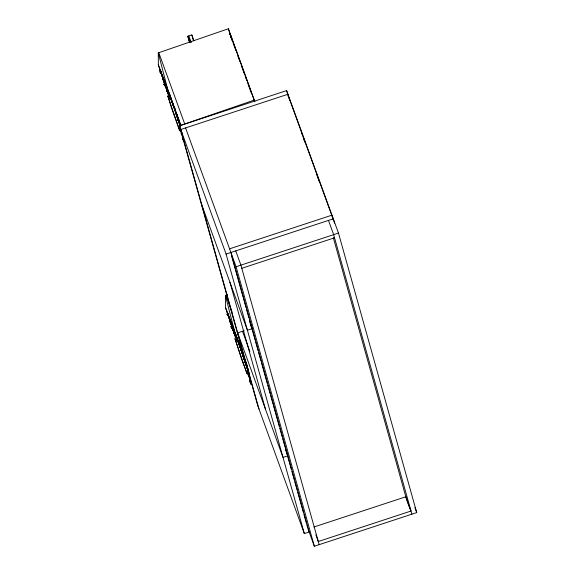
<?xml version="1.0" encoding="UTF-8"?>
<svg xmlns="http://www.w3.org/2000/svg" width="575" height="575" viewBox="0 0 575 575"><rect width="100%" height="100%" fill="white"/><g stroke="black" fill="none" stroke-linecap="round" stroke-linejoin="round"><path stroke-width="0.86" d="M160.95 72.673L160.166 72.148L160.432 71.178C162.991 78.718 158.305 65.061 160.942 72.73L160.432 71.178M227.722 314.317L227.197 314.496L227.182 314.036L227.549 313.785L228.067 315.28C226.04 312.556 227.75 316.451 227.894 314.812L227.341 313.181L227.93 315.007M166.987 91.03L167.886 91.986C168.662 94.623 167.21 88.837 166.937 90.627M230.417 321.813L230.597 322.553M235.175 335.088L234.808 334.909L235.29 335.441L234.104 333.442L234.607 334.327M232.099 328.138L232.293 328.634L231.524 326.32L231.164 326.471L231.509 327.556L231.761 326.981M232.537 329.173L232.717 328.002L233.5 330.294L233.098 329.008L232.53 329.173L232.717 329.561M232.408 328.476L232.379 328.117M163.48 79.947L163.02 78.617L163.092 79.566M169.891 97.577L170.207 97.103L169.898 97.498M229.943 321.389L230.036 320.979L230.776 322.216M237.324 339.717L236.965 340.12L237.461 341.176L237.152 339.2A20.06 0.424 71 0 0 236.095 337.015M249.715 378.091L250.556 379.162M166.958 90.476L167.418 90.347L167.03 89.19L166.685 89.808M167.828 95.702L171.436 107.798L179.731 130.892M178.149 119.981L178.451 120.779L177.682 118.479L177.323 118.615L177.38 119.37L177.919 119.219M234.952 338.316L241.615 359.346L247.351 374.246M244.9 361.524L244.447 361.222L245.273 362.595M244.447 361.222L244.447 361.668M231.164 326.471L231.193 326.902M160.77 72.206C160.626 73.571 159.764 71.717 160.425 71.235M165.291 85.79L165.6 85.388L166.383 87.666L165.42 84.87L165.701 87.105M236.986 339.832L237.216 340.587M250.226 379.586L250.125 377.933L249.852 378.372M165.737 86.861L165.298 86.185L165.722 85.812L166.082 86.746L165.672 87.062L166.204 87.17L165.931 86.387L165.406 86.566M177.826 118.673A20.06 0.424 71 0 0 170.638 98.203L170.344 98.569L169.992 97.649L170.983 99.389L170.581 98.102L170.2 98.663M230.74 322.129C229.432 322.216 230.395 321.03 230.144 321.842M230.474 321.648C229.641 322.446 230.316 320.692 230.252 321.648M237.396 341.385L237.18 340.659M167.684 92.302L168.072 92.561L167.498 91.792M234.794 334.039L235.197 335.168L234.327 332.465L234.126 332.903M177.898 120.34L177.51 119.708L177.984 119.485M165.298 85.661L165.6 85.388M162.854 78.775C162.962 77.905 163.12 79.314 163.013 78.631M227.204 313.964L227.197 314.482M182.052 134.773C180.816 135.851 181.333 131.732 181.067 130.805M249.169 377.38C248.005 377.416 247.66 369.818 248.731 375.101M163.429 79.659L163.185 79.156M167.878 92.043L167.124 91.303M230.331 321.77L231.013 322.942L230.323 321.166M234.363 332.594L233.953 331.329L234.744 333.601L234.183 333.73M246.934 372.176L246.883 373.283L235.038 338.977L235.923 339.969M170.207 97.103L170.344 98.569M164.299 83.54L164.637 84.374L164.091 84.554L164.637 84.403C166.52 87.055 163.343 84.927 164.86 85.15M231.761 327.017L231.509 327.901M233.105 329.116L232.573 329.295L233.198 329.353L232.221 327.994M231.646 326.693L231.215 327.168L231.732 326.995M167.663 89.98L166.743 90.11L167.303 89.995M177.869 119.14L177.452 119.305M234.011 332.731L234.097 332.939M244.756 362.221L245.144 362.157M164.306 83.31L158.348 64.838L158.269 52.886L228.397 28.75L254.883 101.761M231.013 37.828L230 33.443L254.646 101.372M160.08 71.875C160.123 70.768 159.8 72.328 160.597 71.703M160.159 72.148L160.691 71.94M162.847 78.912L163.588 80.076M163.357 79.034L162.948 79.199M162.905 79.249C164.342 79.803 163.753 80.823 163.415 78.962M163.616 79.522L163.322 79.573M163.113 79.558L163.652 79.602M164.091 84.554C164.076 82.937 163.782 85.265 164.658 84.532M164.996 85.495L164.213 84.884L164.73 84.705M164.242 85.035L164.773 84.856L164.529 84.087L164.745 84.863M165.269 86.07L165.823 86.056M165.341 86.351L166.254 86.157M165.967 86.415L165.542 86.775M166.743 90.11L167.26 89.937M167.382 90.289L166.836 90.44L167.318 91.274M167.239 89.987L166.836 88.722L167.62 90.987L167.153 90.951M167.009 91.181L167.512 91.748L167.16 90.771M169.948 98.066L170.473 97.887L170.028 96.593L170.452 97.736L169.877 97.822M170.013 98.275L170.538 98.095L170.811 98.871L170.2 98.512M177.596 119.909L178.042 119.571M177.574 119.435L178.077 119.629M177.919 120.362L178.279 120.268L177.495 117.983L177.668 118.587M178.811 121.045L175.591 112.24L176.496 115.144A29.39 0.618 71 0 1 179.673 124.552L180.119 124.66M254.344 100.05L180.881 125.328L167.296 88.004A20.844 0.438 71 0 0 165.607 83.49L158.348 64.838M235.534 337.597L225.472 307.452L225.393 295.493L227.614 294.731M227.808 314.547L227.283 314.726L228.16 314.446M230.618 321.77L230.129 322.065M231.208 326.622L231.33 325.824L231.739 327.11M231.251 327.326L232.163 327.11M231.322 327.498L231.847 327.312L232.12 328.102L231.402 327.692M231.56 327.843L231.89 327.355M232.077 327.951L231.711 328.052M232.429 328.239L232.537 327.484L232.947 328.763M232.422 328.835L232.94 328.663M232.465 328.965L232.99 328.785L232.717 328.002M232.911 329.755L233.328 329.777L232.638 329.41M233.817 332.566L234.384 332.551M234.485 332.868L233.96 333.054L234.205 333.478M234.88 334.032L234.183 333.723L234.564 334.248M234.938 334.391L234.485 333.967M234.715 334.686L235.125 335.031M237.13 340.889L237.691 340.731L238.107 341.996L237.683 340.853M237.59 341.6C238.302 341.845 236.447 340.817 237.806 341.061M245.022 361.876L244.785 362.645M245.403 362.882L244.849 362.739M246.158 364.284L242.708 354.847L243.62 357.758A29.39 0.618 71 0 1 246.79 367.166L248.041 369.567M247.789 369.186L247.94 368.819M249.823 378.774L250.434 378.954M250.456 378.925L250.211 379.277M189.52 42.27L187.824 36.232L191.813 34.917L193.955 40.803M230.906 252.49L309.163 532.004L304.333 533.586L257.665 405.361L179.414 125.846L286.623 90.591L338.474 233.069L416.731 512.584L314.345 546.25L307.934 528.633M229.576 248.824L331.955 215.158L333.407 220.333M304.333 533.586L226.083 254.071L333.292 218.816L334.499 223.129M314.345 546.25L236.095 266.735L338.474 233.069M241.802 268.295L334.535 237.798M244.202 330.711L237.676 332.853L283.015 457.42L287.838 455.831L285.38 449.089M313.957 526.995L405.842 496.778L411.024 511.024L318.291 541.521L315.848 534.815M249.924 377.545L249.377 376.043M232.839 329.468L232.501 328.541M227.729 315.395L227.377 314.999M247.732 368.913L247.89 369.251M164.184 84.202L164.515 85.272M160.605 72.845L160.26 72.392M247.926 368.884L247.832 369.337M181.06 130.971L181.434 132.02M170.308 98.756L170.811 98.871M231.588 328.009L231.373 327.649L231.991 327.829M230.208 322.18L230.582 321.655M163.135 79.968L164.098 81.348M161.503 73.212L161.381 72.766M230.582 322.518L230.92 322.676L230.625 321.856M167.39 90.21L167.62 90.987M234.449 332.81L234.039 333.198M244.785 361.107L244.612 360.597L245.475 363.148M160.145 69.798L168.791 94.559M227.269 312.412L227.549 313.131M168.123 96.772L167.922 96.37L179.759 130.669M244.698 362.487L244.698 362.042M167.188 88.579L167.612 89.729M167.843 91.296L168.202 92.288M171.3 99.188L171.156 98.67M182.304 137.36L182.39 137.497M247.53 368.402L247.387 368.029L247.516 368.46M166.204 87.17L165.823 87.228M168.626 92.46L171.055 98.893M168.044 91.13L167.735 90.095M177.948 118.112L177.934 118.191A29.39 0.618 71 0 0 176.834 115.029L176.604 114.353M225.472 307.452L232.731 326.097A20.844 0.438 71 0 1 234.413 330.611L247.099 365.456M237.533 339.157L237.798 339.882M235.161 333.744L234.981 333.062M235.75 335.067L237.331 339.207M234.988 333.946L235.455 335.318M232.609 328.433L232.451 328.016M249.665 377.495L249.859 377.962L248.846 374.814M250.233 382.152L250.894 384.229L249.435 380.01M250.341 382.346L249.493 380.24M249.701 380.801C248.623 376.632 252.094 387.119 250.549 382.936M227.484 312.958L227.262 312.405M176.748 114.339L175.957 112.168L176.23 113.196M227.736 313.181L228.038 313.993M167.289 90.519L167.505 91.209M248.673 372.219L248.479 371.709M166.542 87.069L166.642 87.235M163.156 78.423L163.588 79.738L163.458 79.285M171.249 100.172L173.499 106.361M182.555 138.108L182.333 137.468L183.935 141.666L183.784 141.112M234.406 331.437L234.859 332.702M233.658 329.676C234.233 330.963 231.984 324.81 233.421 329.015M245.065 360.719L245.266 361.272M238.366 342.786L239.876 346.905M231.783 325.953L231.991 326.514M247.789 369.222L247.638 368.798M249.996 377.545L250.448 378.817M176.575 114.892L176.108 113.692L176.87 116.164A25.343 0.532 71 0 1 179.393 123.639L180.313 126.22L179.673 124.552M243.613 356.169L243.045 354.732L243.527 356.349M243.865 356.946L244.03 357.384M160.504 70.725L160.145 69.827M227.492 312.973L227.628 313.339M288.837 97.398L332.839 218.299M328.469 220.405L333.651 234.65L411.901 514.165M414.898 507.552L416.731 512.584M410.076 509.141L406.719 499.919L333.299 237.662M229.669 33.558L231.193 37.749M233.026 42.78L235.772 50.327M237.906 56.192L239.732 61.223M241.263 65.413L242.176 67.929M242.787 69.604L244.31 73.794M245.23 76.31L246.754 80.5M247.976 83.857L251.325 93.071M188.823 35.902L191.274 42.629M187.824 36.232L190.081 42.55M235.736 250.901L240.918 265.147L319.168 544.662M158.793 52.706L184.74 124.006M185.567 127.923L236.095 266.735M177.186 115.546L179.148 120.93M161.812 74.477L165.083 83.447M165.183 85.596L168.633 95.091M179.414 125.846L226.083 254.071M249.687 321.669L252.231 328.656L247.408 330.244L202.069 205.678M250.269 323.984L251.778 328.138M242.499 331.272L249.852 351.469M225.91 295.313L232.02 312.088M244.871 359.691L246.38 363.846M227.571 313.181L232.853 327.707M247.049 367.051L247.969 369.574M234.456 333.241L234.852 334.42M246.042 363.961L243.203 356.263L243.987 358.771A25.343 0.532 71 0 1 246.517 366.253L249.234 373.872M234.32 333.457L234.449 333.823M232.3 328.21L235.757 337.547M178.753 120.8L178.926 121.347M232.767 327.463L236.268 338.201L233.967 330.912A26.644 0.561 71 0 1 246.064 364.155L248.652 372.327M165.104 85.38L165.312 85.955M170.567 96.959L171.048 98.339M165.967 85.251L166.448 86.638M181.276 130.956L181.492 131.546M182.519 138.007L182.368 137.518L183.77 141.623L183.116 139.545M249.004 373.003L249.255 373.692M234.722 333.615L234.147 331.804L233.867 332.724M178.882 121.153L179.041 121.677M247.243 367.274L246.804 366.124M160.799 71.056L161.287 72.464M166.908 88.277L166.901 88.255A26.644 0.561 71 0 1 179.005 121.519L179.163 122.022M163.702 79.134L164.048 80.155M167.62 90.9L168.072 92.561M246.287 364.636L246.136 364.14L248.803 372.356M230.884 321.921L230.697 321.418L230.87 321.978M231.006 322.359L231.2 322.884L231.021 322.302M231.509 326.356L231.775 327.146M179.156 121.936L179.458 122.791M164.896 84.978L168.417 94.99M246.28 364.543L246.409 364.996M240.623 348.967L243.117 356.133M248.917 374.864L248.033 372.636L248.58 374.397M246.761 364.852L246.912 365.283M246.423 364.967L246.574 365.398M231.969 327.276L231.883 327.024M179.422 122.763L179.608 123.23M181.722 132.207L181.966 132.904M246.876 365.254L247.006 365.635M237.921 340.228L238.366 341.55M246.538 365.369L246.725 365.837M232.113 326.866L232.616 328.39M180.09 123.553L176.489 113.555L176.834 114.935M179.551 123.136L180.025 124.394A29.39 0.618 71 0 0 178.998 121.418M246.675 365.75L246.847 366.138A25.343 0.532 71 0 0 246.632 365.484M228.16 314.36L228.584 315.618M234.636 333.759L234.816 334.291M180.011 123.402L180.377 124.401M178.149 118.838A25.343 0.532 71 0 1 179.723 123.524L179.903 124.099M231.948 327.197L231.725 326.543M176.82 115.942L177.632 118.342M163.803 80.069L163.307 79.379M183.008 139.121L182.325 136.958L183.641 140.659M245.518 361.984L245.834 362.94M231.862 326.952L227.312 312.606L227.47 313.088M250.132 381.728L249.744 380.578M249.643 380.578L249.478 380.161M180.14 123.776L180.751 125.53M179.81 123.891L180.047 124.516M247.358 366.591L247.502 367.015M247.264 366.383L247.502 367.094M246.927 366.498L247.3 367.533M233.055 328.993L233.328 329.777M227.937 314.848L228.297 315.97L227.549 313.785M230.309 321.763L230.446 322.158M177.007 115.467L177.201 116.049A25.343 0.532 71 0 1 177.919 118.148M243.728 356.967L243.951 357.643M179.932 124.25L180.421 125.645M181.456 131.783L181.082 130.647M165.348 85.308L164.565 83.095L164.737 83.691M180.047 124.595L180.306 125.3M164.529 83.706L164.335 83.123M247.164 367.209L247.423 367.907M231.574 326.104L231.711 326.485M244.131 358.074L243.685 356.694M164.522 83.67L160.188 69.999L160.346 70.481M247.272 367.533L247.537 368.252M249.457 380.075L249.629 380.679M230 33.443L232.163 40.272M228.397 28.75L232.178 40.71M179.033 121.598L180.255 125.673M168.712 94.933L165.061 83.411A31.977 20.513 -20 0 0 165.916 85.122M165.959 87.594L161.762 74.34A31.977 20.513 -20 0 0 162.157 75.217M235.829 337.539L232.185 326.018A31.977 20.513 -20 0 0 233.206 328.009M233.083 330.208L228.886 316.954A31.977 20.513 -20 0 0 229.576 318.392M235.635 335.893L236.109 337.439M234.873 334.255L235.06 334.83M318.262 178.451L318.988 181.046M316.688 173.93L317.896 178.243M303.205 136.886L304.657 142.061M301.875 133.22L302.594 135.808M289.642 100.294L287.953 94.257L180.744 129.512L258.994 409.026M286.623 90.591L288.549 97.491M191.813 34.917L193.265 40.092M189.283 39.035L190.009 41.63M188.233 37.49L189.693 42.687M231.509 255.724L243.103 297.131M243.584 298.856L245.999 307.488M246.481 309.213L248.896 317.838M249.377 319.563L255.178 340.271M255.659 341.996L258.074 350.621M258.556 352.346L260.971 360.971M261.452 362.703L267.253 383.403M267.734 385.128L270.149 393.76M270.631 395.485L273.046 404.11M273.527 405.835L279.328 426.542M279.809 428.267L282.224 436.892M282.706 438.617L285.121 447.242M285.61 448.967L291.403 469.674M291.884 471.399L294.299 480.024M294.781 481.749L297.203 490.382M297.685 492.107L303.478 512.807M303.959 514.539L306.374 523.164M306.863 524.889L307.603 527.555M229.921 282.203L265.528 409.386M225.393 295.493L234.413 330.611M158.269 52.886L167.296 88.004M231.215 327.168L231.15 326.758M165.298 86.221L165.241 85.797M249.356 376.129L249.004 374.124M237.755 340.81A20.06 0.424 71 0 1 244.677 360.482M245.467 362.825A20.06 0.424 71 0 1 248.515 372.255M235.685 336.224A22.756 0.482 71 0 1 237.31 339.351M238.187 341.751A22.756 0.482 71 0 1 244.785 360.604M248.58 372.449A20.297 0.424 71 0 0 245.503 362.911A22.756 0.482 71 0 1 248.565 372.082M250.549 379.392A26.644 0.561 71 0 1 249.715 377.279M236.519 336.619A20.297 0.424 71 0 1 236.548 336.368M240.947 348.048A20.297 0.424 71 0 1 242.355 352.058M241.809 351.728A23.108 0.489 71 0 1 244.605 359.857M245.669 363.005A23.108 0.489 71 0 1 247.351 368.079M236.16 337.777A22.526 0.474 71 0 1 237.36 339.516M238.237 341.888A22.526 0.474 71 0 1 244.763 360.554A20.297 0.424 71 0 0 238 341.449M245.532 362.847A22.526 0.474 71 0 1 248.501 371.917M236.253 336.246A22.526 0.474 71 0 1 235.829 334.269M238.733 341.715A22.526 0.474 71 0 1 239.545 343.958M240.415 346.387A22.526 0.474 71 0 1 241.191 348.601M236.016 336.792A20.297 0.424 71 0 1 237.417 339.89M230.259 319.484A31.977 20.513 -20 0 1 229.907 318.945M233.033 330.072A31.977 20.513 -20 0 1 232.853 329.13M232.738 328.167A31.977 20.513 -20 0 1 232.695 326.859M236.037 337.23A31.977 20.513 -20 0 1 235.994 336.253M244.512 359.267A29.39 0.618 71 0 1 244.785 360.072M245.058 360.877A29.39 0.618 71 0 1 245.856 363.249M246.114 364.025A29.39 0.618 71 0 1 246.373 364.794M246.632 365.556A29.39 0.618 71 0 1 246.883 366.311M245.036 360.755A25.343 0.532 71 0 1 245.273 361.452M245.503 362.135A25.343 0.532 71 0 1 245.733 362.818M245.963 363.493A25.343 0.532 71 0 1 246.409 364.83M168.971 94.401A20.06 0.424 71 0 1 170.358 97.462M178.343 120.218A20.06 0.424 71 0 1 180.298 126.162M168.561 93.61A22.756 0.482 71 0 1 170.329 97.118A22.756 0.482 71 0 1 178.444 120.312M178.732 121.181A22.756 0.482 71 0 1 180.097 125.307M169.431 93.761A20.297 0.424 71 0 1 169.905 94.817M174.692 109.121A23.108 0.489 71 0 1 178.545 120.398M178.839 121.282A23.108 0.489 71 0 1 180.234 125.472M168.633 93.811A22.526 0.474 71 0 1 170.186 96.758A22.526 0.474 71 0 1 177.905 118.723M178.703 121.095A22.526 0.474 71 0 1 180.054 125.185M174.34 106.756A22.526 0.474 71 0 1 175.152 109.07M169.675 96.938A20.297 0.424 71 0 1 169.309 95.716M168.892 94.178A20.297 0.424 71 0 1 177.855 118.737M178.121 119.528A20.297 0.424 71 0 1 180.356 126.32M162.459 75.778A31.977 20.513 -20 0 1 162.301 75.498M165.916 87.465A31.977 20.513 -20 0 1 165.65 85.876M165.6 85.229A31.977 20.513 -20 0 1 165.593 83.583M178.207 119.061A29.39 0.618 71 0 1 178.473 119.852M230.834 322.395L230.683 322.007L230.834 322.367"/></g></svg>
